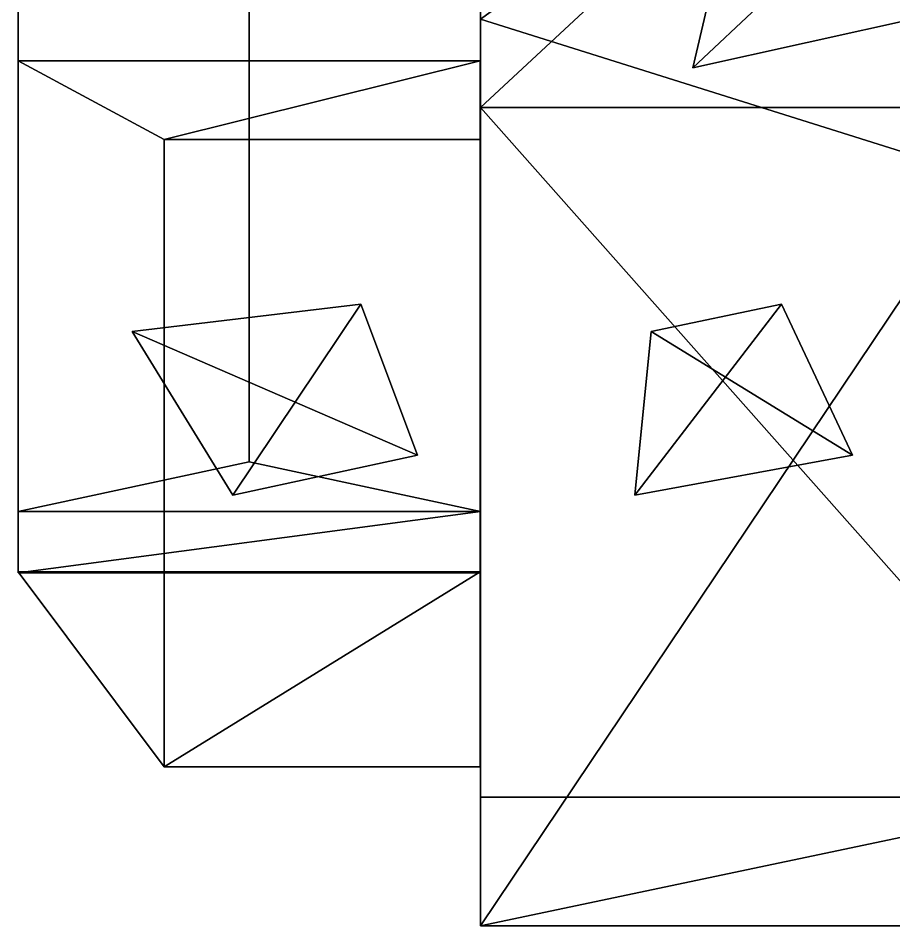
# Model space of a CAD drawing. Extents: x -7.2 to 7.2, y -3.4 to 5.
# Drawn here: x -7.25 to -2.38, y -3.36 to 1.69 of the extents above; entities that cross this region are included whole.
import ezdxf

# ---------------------------------------------------------------- set-up
doc = ezdxf.new("R2010")
doc.units = 0
for name, color, linetype in [('Cube3001', 15, 'CONTINUOUS'), ('Cube4', 15, 'CONTINUOUS'), ('Cylinder1001', 15, 'CONTINUOUS'), ('NoName6002', 15, 'CONTINUOUS'), ('NoName8', 15, 'CONTINUOUS'), ('NoName9', 15, 'CONTINUOUS')]:
    doc.layers.add(name, color=color, linetype=linetype)

msp = doc.modelspace()

# ---------------------------------------------------------------- linework, layer by layer
at = {"layer": 'Cube3001', "color": 0}
for points in [[(-4.676505, 1.44974, -2.080486), (-7.245792, 1.449819, -2.080224), (-7.245625, -1.393969, -2.080181), (-4.676252, -1.394072, -2.080651)], [(-7.245792, 1.449819, -2.080224), (-4.676505, 1.44974, -2.080486), (-6.434531, 1.011914, 1.260916)], [(-6.434531, 1.011914, 1.260916), (-6.434441, -2.478191, 1.260969), (-7.245625, -1.393969, -2.080181), (-7.245792, 1.449819, -2.080224)], [(-4.676979, 1.011902, 2.735674), (-6.434531, 1.011914, 1.260916), (-4.676505, 1.44974, -2.080486)], [(-4.67685, -2.478189, 2.735794), (-4.676979, 1.011902, 2.735674), (-4.676505, 1.44974, -2.080486), (-4.676252, -1.394072, -2.080651)], [(-4.67685, -2.478189, 2.735794), (-6.434441, -2.478191, 1.260969), (-6.434531, 1.011914, 1.260916), (-4.676979, 1.011902, 2.735674)], [(-4.676252, -1.394072, -2.080651), (-7.245625, -1.393969, -2.080181), (-6.434441, -2.478191, 1.260969)], [(-6.434441, -2.478191, 1.260969), (-4.67685, -2.478189, 2.735794), (-4.676252, -1.394072, -2.080651)]]:
    msp.add_3dface(points, dxfattribs=at)
at = {"layer": 'Cube4', "color": 1}
for points in [[(-1.879326, 0.801752, -3.861504), (-2.33747, 3.36362, -0.046753), (-4.674941, 1.680641, -0.046753)], [(-2.33747, 3.36362, -0.046753), (-1.276259, 1.189773, 3.861497), (-4.674941, 1.189773, 2.739512)], [(-4.674941, 1.189773, 2.739512), (-4.674941, 1.680641, -0.046753), (-2.33747, 3.36362, -0.046753)]]:
    msp.add_3dface(points, dxfattribs=at)
at = {"layer": 'Cube4', "color": 0}
for points in [[(-4.674941, 1.189773, 2.739512), (-4.674941, -2.648354, 2.127095), (-4.674941, -3.36362, -0.490872), (-4.674941, 1.680641, -0.046753)], [(-4.674941, 1.680641, -0.046753), (-4.674941, -3.36362, -0.490872), (-1.879326, 0.801752, -3.861504)], [(-4.674941, -2.648354, 2.127095), (-4.674941, 1.189773, 2.739512), (-1.276259, -2.648354, 3.861498)], [(-1.276259, 1.189773, 3.861497), (-1.276259, -2.648354, 3.861498), (-4.674941, 1.189773, 2.739512)], [(-1.879326, 0.801752, -3.861504), (-4.674941, -3.36362, -0.490872), (4.674941, -3.36362, -0.490872), (1.879326, 0.801752, -3.861504)], [(1.276259, -2.648354, 3.861498), (4.674941, -3.36362, -0.490872), (-4.674941, -3.36362, -0.490872), (-1.276259, -2.648354, 3.861498)], [(-4.674941, -2.648354, 2.127095), (-1.276259, -2.648354, 3.861498), (-4.674941, -3.36362, -0.490872)]]:
    msp.add_3dface(points, dxfattribs=at)
at = {"layer": 'Cylinder1001', "color": 0}
for points in [[(-7.24617, -1.400145, -2.080343), (-7.246171, -1.057579, -3.261463), (-7.246171, 4.641655, -3.607031), (-7.24616, 4.641664, -2.080335)], [(-7.246171, -1.057579, -3.261463), (-5.960665, -0.782632, -4.209438), (-5.960584, 4.641635, -4.633103), (-7.246171, 4.641655, -3.607031)], [(-4.674948, -1.400145, -2.080336), (-7.24617, -1.400145, -2.080343), (-7.24616, 4.641664, -2.080335), (-4.674942, 4.641664, -2.080333)], [(-5.960665, -0.782632, -4.209438), (-4.674955, -1.057434, -3.261954), (-4.674947, 4.641655, -3.607018), (-5.960584, 4.641635, -4.633103)], [(-4.674955, -1.057434, -3.261954), (-4.674948, -1.400145, -2.080336), (-4.674942, 4.641664, -2.080333), (-4.674947, 4.641655, -3.607018)], [(-5.960665, -0.782632, -4.209438), (-7.246171, -1.057579, -3.261463), (-4.674955, -1.057434, -3.261954)], [(-7.246171, -1.057579, -3.261463), (-7.24617, -1.400145, -2.080343), (-4.674955, -1.057434, -3.261954)], [(-4.674955, -1.057434, -3.261954), (-7.24617, -1.400145, -2.080343), (-4.674948, -1.400145, -2.080336)]]:
    msp.add_3dface(points, dxfattribs=at)
at = {"layer": 'NoName6002', "color": 0}
for points in [[(-5.026105, -0.745248, 2.331375), (-5.341112, 0.094416, 2.016383), (-6.61203, -0.056923, 3.639452)], [(-6.61203, -0.056923, 3.639452), (-5.341112, 0.094416, 2.016383), (-6.052723, -0.968384, 1.560745)], [(-6.052723, -0.968384, 1.560745), (-5.341112, 0.094416, 2.016383), (-5.026105, -0.745248, 2.331375)], [(-6.61203, -0.056923, 3.639452), (-6.052723, -0.968384, 1.560745), (-5.026105, -0.745248, 2.331375)]]:
    msp.add_3dface(points, dxfattribs=at)
at = {"layer": 'NoName8', "color": 0}
for points in [[(-3.817267, -0.968385, 2.921983), (-3.001561, 0.094416, 3.142486), (-2.606398, -0.745248, 3.348145)], [(-3.725444, -0.056923, 5.072664), (-3.001561, 0.094416, 3.142486), (-3.817267, -0.968385, 2.921983)], [(-2.606398, -0.745248, 3.348145), (-3.001561, 0.094416, 3.142486), (-3.725444, -0.056923, 5.072664)], [(-3.725444, -0.056923, 5.072664), (-3.817267, -0.968385, 2.921983), (-2.606398, -0.745248, 3.348145)]]:
    msp.add_3dface(points, dxfattribs=at)
at = {"layer": 'NoName9', "color": 0}
for points in [[(-2.9832, 3.597141, 3.137369), (-2.718533, 2.139209, 1.71261), (-3.493635, 1.410695, 2.486558)], [(-2.9832, 3.597141, 3.137369), (-3.493635, 1.410695, 2.486558), (-2.222704, 1.692309, 2.503573)], [(-3.493635, 1.410695, 2.486558), (-2.718533, 2.139209, 1.71261), (-2.222704, 1.692309, 2.503573)]]:
    msp.add_3dface(points, dxfattribs=at)

doc.saveas('drawing.dxf')
